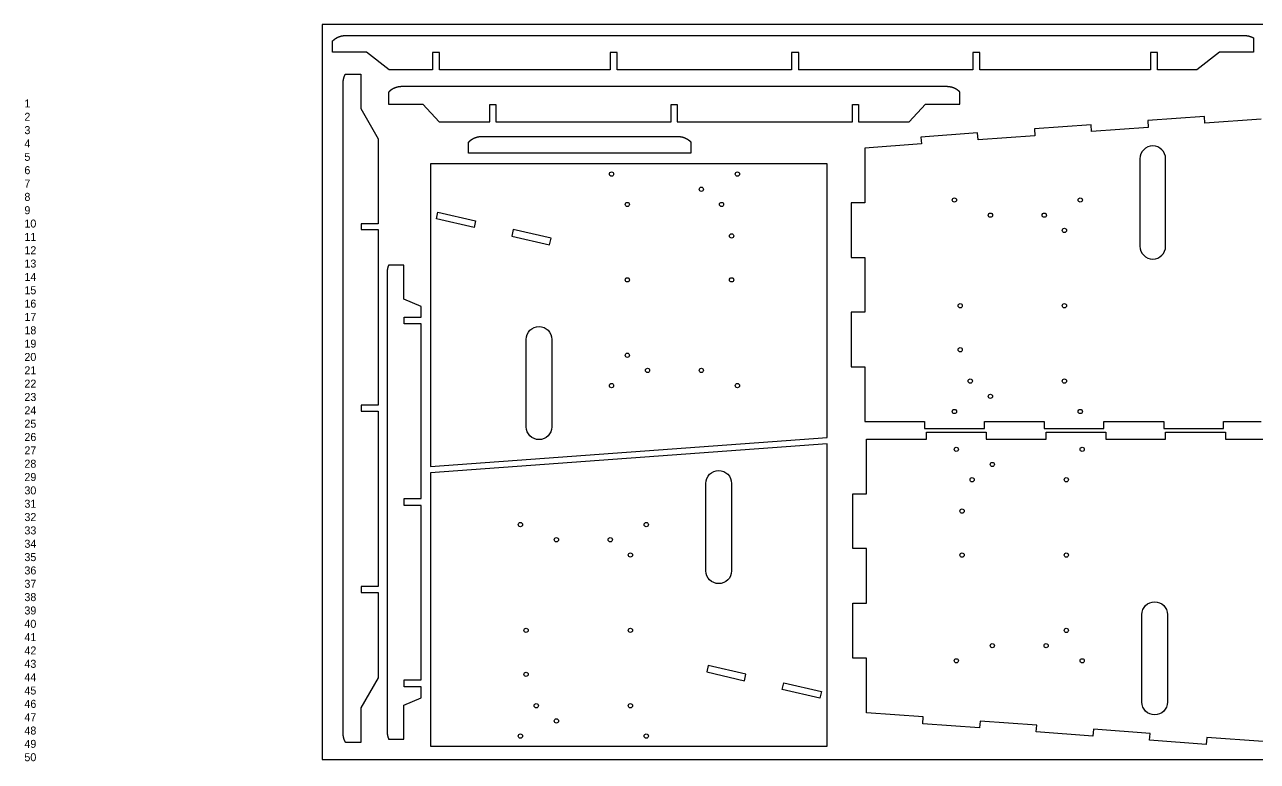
# Model space of a CAD drawing. Header units: inches. Extents: x -1514 to 1282, y -2074 to 286.
# Drawn here: x -589.1 to -516.9, y -463.6 to -420.5 of the extents above; entities that cross this region are included whole.
import ezdxf

# ---------------------------------------------------------------- set-up
doc = ezdxf.new("R2010")
doc.units = ezdxf.units.IN
doc.header["$LTSCALE"] = 0.1
doc.header["$MEASUREMENT"] = 0
doc.layers.add('cockpit', color=1, linetype='Continuous', lineweight=20)
doc.layers.add('pic', color=1, linetype='Continuous')

msp = doc.modelspace()

# ---------------------------------------------------------------- linework, layer by layer
at = {"color": 7, "linetype": 'Continuous', "lineweight": 25}
for points in [[(-543.77687, -423.14501), (-543.77687, -422.14501), (-544.2065, -422.14501), (-544.2065, -423.14501), (-554.42074, -423.14501), (-554.42074, -422.14501), (-554.82074, -422.14501), (-554.82074, -423.14501), (-564.82074, -423.14501), (-564.82074, -422.14501), (-565.22074, -422.14501), (-565.22074, -423.14501), (-565.45184, -423.14501), (-565.68293, -423.14501), (-565.91403, -423.14501), (-566.14512, -423.14501), (-566.37622, -423.14501), (-566.60732, -423.14501), (-566.83841, -423.14501), (-567.06951, -423.14501), (-567.3006, -423.14501), (-567.5317, -423.14501), (-567.7628, -423.14501), (-569.07507, -422.12498), (-571.07507, -422.12498), (-571.07507, -421.4766), (-571.07281, -421.47413), (-571.07054, -421.47166), (-571.06827, -421.4692), (-571.06598, -421.46675), (-571.06368, -421.46431), (-571.06138, -421.46187), (-571.05906, -421.45944), (-571.05674, -421.45702), (-571.05441, -421.45461), (-571.05206, -421.4522), (-571.04971, -421.4498), (-571.04735, -421.44741), (-571.04498, -421.44503), (-571.04261, -421.44265), (-571.04022, -421.44029), (-571.03783, -421.43793), (-571.03542, -421.43558), (-571.03301, -421.43323), (-571.03059, -421.4309), (-571.02816, -421.42857), (-571.02572, -421.42625), (-571.02328, -421.42394), (-571.02082, -421.42163), (-571.01836, -421.41934), (-571.01589, -421.41705), (-571.01341, -421.41477), (-571.01092, -421.4125), (-571.00843, -421.41024), (-571.00592, -421.40798), (-571.00341, -421.40574), (-571.00089, -421.4035), (-570.99836, -421.40127), (-570.99583, -421.39905), (-570.99329, -421.39684), (-570.99074, -421.39463), (-570.98818, -421.39244), (-570.98561, -421.39025), (-570.98304, -421.38807), (-570.98046, -421.3859), (-570.97787, -421.38374), (-570.97527, -421.38158), (-570.97267, -421.37944), (-570.97006, -421.3773), (-570.96744, -421.37517), (-570.96481, -421.37306), (-570.96218, -421.37095), (-570.95954, -421.36884), (-570.95689, -421.36675), (-570.95424, -421.36467), (-570.95158, -421.36259), (-570.94891, -421.36053), (-570.94623, -421.35847), (-570.94355, -421.35642), (-570.94086, -421.35438), (-570.93817, -421.35235), (-570.93547, -421.35033), (-570.93276, -421.34832), (-570.93004, -421.34632), (-570.92732, -421.34433), (-570.92459, -421.34234), (-570.92186, -421.34037), (-570.91911, -421.3384), (-570.91637, -421.33644), (-570.91361, -421.3345), (-570.91085, -421.33256), (-570.90808, -421.33063), (-570.90531, -421.32871), (-570.90253, -421.3268), (-570.89975, -421.3249), (-570.89696, -421.32301), (-570.89416, -421.32113), (-570.89136, -421.31925), (-570.88855, -421.31739), (-570.88573, -421.31554), (-570.88291, -421.3137), (-570.88009, -421.31186), (-570.87726, -421.31004), (-570.87442, -421.30822), (-570.87158, -421.30642), (-570.86873, -421.30462), (-570.86587, -421.30284), (-570.86301, -421.30106), (-570.86015, -421.2993), (-570.85728, -421.29754), (-570.8544, -421.2958), (-570.85152, -421.29406), (-570.84864, -421.29234), (-570.84575, -421.29062), (-570.84285, -421.28892), (-570.83995, -421.28722), (-570.83704, -421.28554), (-570.83413, -421.28386), (-570.83122, -421.28219), (-570.8283, -421.28054), (-570.82537, -421.2789), (-570.82244, -421.27726), (-570.81951, -421.27564), (-570.81657, -421.27402), (-570.81362, -421.27242), (-570.81067, -421.27083), (-570.80772, -421.26924), (-570.80476, -421.26767), (-570.80179, -421.2661), (-570.79882, -421.26455), (-570.79584, -421.263), (-570.79285, -421.26147), (-570.78986, -421.25994), (-570.78687, -421.25842), (-570.78387, -421.25691), (-570.78086, -421.25542), (-570.77784, -421.25393), (-570.77483, -421.25245), (-570.7718, -421.25098), (-570.76877, -421.24952), (-570.76574, -421.24807), (-570.7627, -421.24663), (-570.75965, -421.2452), (-570.7566, -421.24378), (-570.75355, -421.24237), (-570.75049, -421.24097), (-570.74742, -421.23958), (-570.74435, -421.23819), (-570.74127, -421.23682), (-570.73819, -421.23546), (-570.73511, -421.23411), (-570.73202, -421.23277), (-570.72892, -421.23143), (-570.72582, -421.23011), (-570.72272, -421.2288), (-570.71961, -421.22749), (-570.7165, -421.2262), (-570.71338, -421.22492), (-570.71026, -421.22364), (-570.70713, -421.22238), (-570.704, -421.22113), (-570.70086, -421.21988), (-570.69772, -421.21865), (-570.69458, -421.21743), (-570.69143, -421.21621), (-570.68828, -421.21501), (-570.68512, -421.21381), (-570.68196, -421.21263), (-570.6788, -421.21145), (-570.67563, -421.21029), (-570.67246, -421.20914), (-570.66929, -421.20799), (-570.66611, -421.20686), (-570.66293, -421.20573), (-570.65974, -421.20462), (-570.65655, -421.20352), (-570.65336, -421.20242), (-570.65016, -421.20134), (-570.64696, -421.20027), (-570.64376, -421.1992), (-570.64055, -421.19815), (-570.63734, -421.19711), (-570.63412, -421.19607), (-570.63091, -421.19505), (-570.62769, -421.19404), (-570.62447, -421.19303), (-570.62124, -421.19204), (-570.61801, -421.19106), (-570.61478, -421.19009), (-570.61154, -421.18913), (-570.60831, -421.18817), (-570.60507, -421.18723), (-570.60182, -421.1863), (-570.59858, -421.18538), (-570.59533, -421.18447), (-570.59208, -421.18357), (-570.58883, -421.18268), (-570.58557, -421.1818), (-570.58231, -421.18093), (-570.57905, -421.18007), (-570.57579, -421.17922), (-570.57252, -421.17839), (-570.56926, -421.17756), (-570.56599, -421.17674), (-570.56272, -421.17593), (-570.55944, -421.17514), (-570.55617, -421.17435), (-570.55289, -421.17358), (-570.54961, -421.17281), (-570.54633, -421.17206), (-570.54305, -421.17131), (-570.53976, -421.17058), (-570.53647, -421.16985), (-570.53319, -421.16914), (-570.5299, -421.16844), (-570.5266, -421.16775), (-570.52331, -421.16706), (-570.52002, -421.16639), (-570.51672, -421.16573), (-570.51342, -421.16508), (-570.51013, -421.16444), (-570.50683, -421.16382), (-570.50352, -421.1632), (-570.50022, -421.16259), (-570.49692, -421.16199), (-570.49361, -421.16141), (-570.49031, -421.16083), (-570.487, -421.16027), (-570.48366, -421.15971), (-570.48032, -421.15916), (-570.47698, -421.15862), (-570.47363, -421.15809), (-570.47029, -421.15757), (-570.46694, -421.15707), (-570.46359, -421.15657), (-570.46023, -421.15608), (-570.45688, -421.15561), (-570.45352, -421.15514), (-570.45016, -421.15469), (-570.4468, -421.15424), (-570.44344, -421.15381), (-570.44008, -421.15338), (-570.43672, -421.15297), (-570.43335, -421.15257), (-570.42998, -421.15217), (-570.42662, -421.15179), (-570.42325, -421.15142), (-570.41987, -421.15106), (-570.4165, -421.15071), (-570.41313, -421.15037), (-570.40975, -421.15004), (-570.40638, -421.14972), (-570.403, -421.14941), (-570.39962, -421.14911), (-570.39624, -421.14883), (-570.39287, -421.14855), (-570.38948, -421.14828), (-570.3861, -421.14803), (-570.38272, -421.14778), (-570.37934, -421.14754), (-570.37596, -421.14732), (-570.37257, -421.1471), (-570.36919, -421.1469), (-570.3658, -421.14671), (-570.36242, -421.14652), (-570.35903, -421.14635), (-570.35565, -421.14619), (-570.35226, -421.14604), (-570.34887, -421.14589), (-570.34549, -421.14576), (-570.3421, -421.14564), (-570.33871, -421.14553), (-570.33533, -421.14543), (-570.33194, -421.14535), (-570.32855, -421.14527), (-570.32517, -421.1452), (-570.32178, -421.14514), (-570.31839, -421.14509), (-570.31501, -421.14506), (-570.31162, -421.14503), (-570.30823, -421.14502), (-570.30485, -421.14501), (-517.70817, -421.14501), (-517.70379, -421.14502), (-517.69941, -421.14505), (-517.69503, -421.14509), (-517.69064, -421.14515), (-517.68626, -421.14523), (-517.68187, -421.14533), (-517.67748, -421.14545), (-517.67309, -421.14558), (-517.66871, -421.14573), (-517.66432, -421.1459), (-517.65993, -421.14609), (-517.65554, -421.14629), (-517.65115, -421.14652), (-517.64676, -421.14676), (-517.64236, -421.14702), (-517.63797, -421.14729), (-517.63358, -421.14759), (-517.62919, -421.1479), (-517.62481, -421.14823), (-517.62042, -421.14857), (-517.61603, -421.14894), (-517.61164, -421.14932), (-517.60725, -421.14972), (-517.60287, -421.15014), (-517.59848, -421.15057), (-517.5941, -421.15102), (-517.58972, -421.1515), (-517.58534, -421.15198), (-517.58096, -421.15249), (-517.57658, -421.15301), (-517.57221, -421.15355), (-517.56784, -421.15411), (-517.56346, -421.15469), (-517.55909, -421.15528), (-517.55473, -421.15589), (-517.55036, -421.15652), (-517.546, -421.15717), (-517.54164, -421.15783), (-517.53728, -421.15852), (-517.53293, -421.15921), (-517.52858, -421.15993), (-517.52423, -421.16067), (-517.51988, -421.16142), (-517.51554, -421.16219), (-517.5112, -421.16297), (-517.50686, -421.16378), (-517.50253, -421.1646), (-517.4982, -421.16544), (-517.49388, -421.16629), (-517.48956, -421.16717), (-517.48524, -421.16806), (-517.48093, -421.16897), (-517.47662, -421.1699), (-517.47231, -421.17084), (-517.46801, -421.1718), (-517.46372, -421.17278), (-517.45943, -421.17378), (-517.45514, -421.17479), (-517.45086, -421.17582), (-517.44658, -421.17687), (-517.44231, -421.17793), (-517.43804, -421.17902), (-517.43378, -421.18012), (-517.42953, -421.18123), (-517.42527, -421.18237), (-517.42103, -421.18352), (-517.41679, -421.18469), (-517.41256, -421.18588), (-517.40833, -421.18708), (-517.40411, -421.1883), (-517.39989, -421.18954), (-517.39568, -421.1908), (-517.39148, -421.19207), (-517.38728, -421.19336), (-517.38309, -421.19467), (-517.37891, -421.19599), (-517.37473, -421.19733), (-517.37056, -421.19869), (-517.3664, -421.20007), (-517.36225, -421.20146), (-517.3581, -421.20287), (-517.35603, -421.20358), (-517.35394, -421.20431), (-517.34977, -421.20577), (-517.3456, -421.20724), (-517.34143, -421.20874), (-517.33728, -421.21025), (-517.33313, -421.21178), (-517.32898, -421.21333), (-517.32484, -421.2149), (-517.32071, -421.21648), (-517.31658, -421.21808), (-517.31246, -421.2197), (-517.30834, -421.22134), (-517.30423, -421.22299), (-517.30013, -421.22466), (-517.29604, -421.22635), (-517.29195, -421.22806), (-517.28787, -421.22978), (-517.28379, -421.23153), (-517.27973, -421.23328), (-517.27567, -421.23506), (-517.27161, -421.23686), (-517.26757, -421.23867), (-517.26353, -421.24049), (-517.2595, -421.24234), (-517.25548, -421.2442), (-517.25147, -421.24608), (-517.24747, -421.24798), (-517.24347, -421.24989), (-517.23948, -421.25182), (-517.2355, -421.25377), (-517.23153, -421.25573), (-517.22757, -421.25772), (-517.22361, -421.25971), (-517.21967, -421.26173), (-517.21573, -421.26376), (-517.21181, -421.26581), (-517.20789, -421.26787), (-517.20398, -421.26995), (-517.20008, -421.27205), (-517.1962, -421.27417), (-517.19232, -421.2763), (-517.18845, -421.27845), (-517.18459, -421.28061), (-517.18074, -421.28279), (-517.1769, -421.28499), (-517.17307, -421.2872), (-517.16926, -421.28943), (-517.16926, -422.12498), (-519.16926, -422.12498), (-520.48153, -423.14501), (-522.79226, -423.14501), (-522.79226, -422.14501), (-523.19226, -422.14501), (-523.19226, -423.14501), (-533.19226, -423.14501), (-533.19226, -422.14501), (-533.59226, -422.14501), (-533.59226, -423.14501), (-543.8065, -423.14501)], [(-516.72502, -426.0408), (-520.01437, -426.28065), (-520.04346, -425.88171), (-523.3619, -426.12368), (-523.33281, -426.52262), (-526.65125, -426.76459), (-526.68034, -426.36565), (-529.99879, -426.60762), (-529.9697, -427.00656), (-533.28814, -427.24853), (-533.31723, -426.84959), (-536.63567, -427.09156), (-536.60658, -427.4905), (-539.92502, -427.73247), (-539.92502, -430.93392), (-540.72502, -430.93392), (-540.72502, -434.13537), (-539.92502, -434.13537), (-539.92502, -437.33683), (-540.72502, -437.33683), (-540.72502, -440.53828), (-539.92502, -440.53828), (-539.92502, -443.73974), (-536.42502, -443.73974), (-536.42502, -444.13974), (-532.92502, -444.13974), (-532.92502, -443.73974), (-529.42502, -443.73974), (-529.42502, -444.13974), (-525.92502, -444.13974), (-525.92502, -443.73974), (-522.42502, -443.73974), (-522.42502, -444.13974), (-518.92502, -444.13974), (-518.92502, -443.73974), (-516.72502, -443.73974)], [(-542.12946, -444.66793), (-542.12946, -428.66066), (-565.32946, -428.66066), (-565.32946, -446.3596), (-542.12946, -444.66793)], [(-567.79045, -434.57562), (-567.79191, -434.579), (-567.79336, -434.58239), (-567.79479, -434.58578), (-567.79621, -434.58918), (-567.79762, -434.59258), (-567.79901, -434.59599), (-567.8004, -434.59941), (-567.80177, -434.60283), (-567.80313, -434.60625), (-567.80448, -434.60969), (-567.80581, -434.61312), (-567.80713, -434.61657), (-567.80844, -434.62002), (-567.80974, -434.62347), (-567.81102, -434.62693), (-567.8123, -434.63039), (-567.81356, -434.63386), (-567.8148, -434.63734), (-567.81604, -434.64082), (-567.81726, -434.6443), (-567.81847, -434.64779), (-567.81967, -434.65129), (-567.82086, -434.65479), (-567.82203, -434.65829), (-567.8232, -434.6618), (-567.82434, -434.66531), (-567.82548, -434.66883), (-567.82661, -434.67235), (-567.82772, -434.67588), (-567.82882, -434.67941), (-567.82991, -434.68295), (-567.83099, -434.68649), (-567.83205, -434.69003), (-567.8331, -434.69358), (-567.83414, -434.69713), (-567.83517, -434.70068), (-567.83618, -434.70424), (-567.83719, -434.7078), (-567.83818, -434.71137), (-567.83915, -434.71494), (-567.84012, -434.71851), (-567.84107, -434.72209), (-567.84202, -434.72567), (-567.84295, -434.72925), (-567.84386, -434.73284), (-567.84477, -434.73643), (-567.84566, -434.74002), (-567.84654, -434.74362), (-567.84741, -434.74722), (-567.84827, -434.75082), (-567.84911, -434.75442), (-567.84994, -434.75803), (-567.85076, -434.76164), (-567.85157, -434.76525), (-567.85237, -434.76887), (-567.85315, -434.77248), (-567.85392, -434.7761), (-567.85468, -434.77973), (-567.85543, -434.78335), (-567.85617, -434.78698), (-567.85689, -434.79061), (-567.8576, -434.79424), (-567.8583, -434.79787), (-567.85899, -434.80151), (-567.85966, -434.80514), (-567.86032, -434.80878), (-567.86097, -434.81242), (-567.86161, -434.81606), (-567.86224, -434.81971), (-567.86285, -434.82335), (-567.86346, -434.827), (-567.86405, -434.83065), (-567.86462, -434.8343), (-567.86519, -434.83795), (-567.86574, -434.8416), (-567.86629, -434.84525), (-567.86682, -434.84891), (-567.86733, -434.85256), (-567.86784, -434.85622), (-567.86833, -434.85987), (-567.86882, -434.86353), (-567.86929, -434.86719), (-567.86975, -434.87085), (-567.87019, -434.87451), (-567.87063, -434.87817), (-567.87105, -434.88183), (-567.87146, -434.88549), (-567.87186, -434.88915), (-567.87224, -434.89281), (-567.87262, -434.89647), (-567.87298, -434.90013), (-567.87333, -434.90379), (-567.87367, -434.90745), (-567.87399, -434.91111), (-567.87431, -434.91482), (-567.87462, -434.91853), (-567.87491, -434.92224), (-567.8752, -434.92595), (-567.87547, -434.92967), (-567.87573, -434.93338), (-567.87598, -434.9371), (-567.87621, -434.94082), (-567.87644, -434.94453), (-567.87665, -434.94825), (-567.87685, -434.95197), (-567.87704, -434.95569), (-567.87722, -434.95941), (-567.87739, -434.96313), (-567.87754, -434.96686), (-567.87768, -434.97058), (-567.87782, -434.9743), (-567.87794, -434.97802), (-567.87805, -434.98175), (-567.87814, -434.98547), (-567.87823, -434.98919), (-567.8783, -434.99292), (-567.87836, -434.99664), (-567.87842, -435.00037), (-567.87846, -435.00409), (-567.87848, -435.00781), (-567.8785, -435.01154), (-567.87851, -435.01526), (-567.87851, -461.86434), (-567.8785, -461.86807), (-567.87848, -461.87179), (-567.87845, -461.87551), (-567.87841, -461.87924), (-567.87836, -461.88296), (-567.8783, -461.88669), (-567.87823, -461.89041), (-567.87814, -461.89413), (-567.87804, -461.89786), (-567.87793, -461.90158), (-567.87781, -461.9053), (-567.87768, -461.90903), (-567.87754, -461.91275), (-567.87738, -461.91647), (-567.87722, -461.92019), (-567.87704, -461.92391), (-567.87685, -461.92763), (-567.87665, -461.93135), (-567.87643, -461.93507), (-567.87621, -461.93879), (-567.87597, -461.94251), (-567.87572, -461.94622), (-567.87546, -461.94994), (-567.87519, -461.95365), (-567.87491, -461.95736), (-567.87461, -461.96108), (-567.87431, -461.96479), (-567.87399, -461.96849), (-567.87366, -461.97215), (-567.87332, -461.97581), (-567.87297, -461.97947), (-567.87261, -461.98313), (-567.87223, -461.9868), (-567.87185, -461.99046), (-567.87145, -461.99412), (-567.87104, -461.99778), (-567.87062, -462.00144), (-567.87018, -462.0051), (-567.86974, -462.00876), (-567.86928, -462.01241), (-567.86881, -462.01607), (-567.86833, -462.01973), (-567.86783, -462.02339), (-567.86733, -462.02704), (-567.86681, -462.0307), (-567.86628, -462.03435), (-567.86573, -462.038), (-567.86518, -462.04166), (-567.86461, -462.04531), (-567.86404, -462.04895), (-567.86344, -462.0526), (-567.86284, -462.05625), (-567.86223, -462.05989), (-567.8616, -462.06354), (-567.86096, -462.06718), (-567.86031, -462.07082), (-567.85965, -462.07446), (-567.85897, -462.0781), (-567.85829, -462.08173), (-567.85759, -462.08536), (-567.85688, -462.089), (-567.85615, -462.09262), (-567.85542, -462.09625), (-567.85467, -462.09988), (-567.85391, -462.1035), (-567.85314, -462.10712), (-567.85235, -462.11074), (-567.85156, -462.11435), (-567.85075, -462.11796), (-567.84993, -462.12157), (-567.8491, -462.12518), (-567.84825, -462.12878), (-567.8474, -462.13239), (-567.84653, -462.13599), (-567.84565, -462.13958), (-567.84475, -462.14317), (-567.84385, -462.14676), (-567.84293, -462.15035), (-567.842, -462.15393), (-567.84106, -462.15751), (-567.8401, -462.16109), (-567.83914, -462.16466), (-567.83816, -462.16823), (-567.83717, -462.1718), (-567.83616, -462.17536), (-567.83515, -462.17892), (-567.83412, -462.18247), (-567.83308, -462.18603), (-567.83203, -462.18957), (-567.83097, -462.19312), (-567.82989, -462.19665), (-567.8288, -462.20019), (-567.8277, -462.20372), (-567.82659, -462.20725), (-567.82546, -462.21077), (-567.82433, -462.21429), (-567.82318, -462.2178), (-567.82201, -462.22131), (-567.82084, -462.22481), (-567.81965, -462.22831), (-567.81845, -462.23181), (-567.81724, -462.2353), (-567.81602, -462.23878), (-567.81478, -462.24226), (-567.81353, -462.24574), (-567.81227, -462.24921), (-567.811, -462.25267), (-567.80972, -462.25613), (-567.80842, -462.25958), (-567.80711, -462.26303), (-567.80579, -462.26648), (-567.80445, -462.26991), (-567.80311, -462.27335), (-567.80175, -462.27677), (-567.80037, -462.28019), (-567.79899, -462.28361), (-567.79759, -462.28702), (-567.79619, -462.29042), (-567.79477, -462.29382), (-567.79333, -462.29721), (-567.79189, -462.3006), (-567.79043, -462.30397), (-567.78896, -462.30735), (-567.78747, -462.31071), (-567.78598, -462.31407), (-567.78447, -462.31743), (-567.78295, -462.32077), (-567.78142, -462.32411), (-566.89936, -462.32411), (-566.89936, -460.32411), (-565.87851, -459.89757), (-565.87851, -459.25401), (-566.87851, -459.25401), (-566.87851, -458.85401), (-565.87851, -458.85401), (-565.87851, -448.63977), (-566.87851, -448.63977), (-566.87851, -448.23977), (-565.87851, -448.23977), (-565.87851, -438.02553), (-566.87851, -438.02553), (-566.87851, -437.62553), (-565.87851, -437.62553), (-565.87851, -437.00198), (-566.89936, -436.57544), (-566.89936, -434.57544), (-567.79035, -434.57544)], [(-516.61569, -462.46282), (-519.90504, -462.22297), (-519.93413, -462.62191), (-523.25257, -462.37994), (-523.22348, -461.981), (-526.54192, -461.73903), (-526.57101, -462.13797), (-529.88945, -461.896), (-529.86036, -461.49706), (-533.1788, -461.25509), (-533.20789, -461.65403), (-536.52633, -461.41206), (-536.49724, -461.01312), (-539.81569, -460.77115), (-539.81569, -457.5697), (-540.61569, -457.5697), (-540.61569, -454.36825), (-539.81569, -454.36825), (-539.81569, -451.16679), (-540.61569, -451.16679), (-540.61569, -447.96534), (-539.81569, -447.96534), (-539.81569, -444.76388), (-536.31569, -444.76388), (-536.31569, -444.36388), (-532.81569, -444.36388), (-532.81569, -444.76388), (-529.31569, -444.76388), (-529.31569, -444.36388), (-525.81569, -444.36388), (-525.81569, -444.76388), (-522.31569, -444.76388), (-522.31569, -444.36388), (-518.81569, -444.36388), (-518.81569, -444.76388), (-516.61569, -444.76388)], [(-565.32946, -446.72492), (-565.32946, -462.73219), (-542.12946, -462.73219), (-542.12946, -445.03325), (-565.32946, -446.72492)]]:
    msp.add_lwpolyline(points, dxfattribs=at)
for points in [[(-568.40261, -453.73474), (-568.40261, -454.21008), (-568.40261, -454.66043), (-568.40261, -455.11077), (-568.40261, -455.56111), (-568.40261, -456.01145), (-568.40261, -456.4618), (-568.40261, -456.91214), (-568.40261, -457.36248), (-568.40261, -457.81283), (-568.40261, -458.26317), (-568.40261, -458.72021), (-569.42314, -460.48782), (-569.42314, -462.50612), (-570.30586, -462.50612), (-570.31521, -462.48982), (-570.31737, -462.48601), (-570.31951, -462.4822), (-570.32164, -462.47837), (-570.32375, -462.47454), (-570.32584, -462.47069), (-570.32791, -462.46684), (-570.32997, -462.46297), (-570.33201, -462.45909), (-570.33403, -462.45521), (-570.33604, -462.45131), (-570.33803, -462.44741), (-570.34001, -462.4435), (-570.34196, -462.43957), (-570.3439, -462.43564), (-570.34582, -462.4317), (-570.34773, -462.42775), (-570.34962, -462.42379), (-570.35149, -462.41982), (-570.35335, -462.41584), (-570.35518, -462.41186), (-570.357, -462.40786), (-570.35881, -462.40386), (-570.3606, -462.39985), (-570.36237, -462.39583), (-570.36412, -462.39181), (-570.36585, -462.38777), (-570.36757, -462.38373), (-570.36928, -462.37968), (-570.37096, -462.37563), (-570.37263, -462.37156), (-570.37428, -462.36749), (-570.37591, -462.36341), (-570.37753, -462.35933), (-570.37913, -462.35523), (-570.38071, -462.35113), (-570.38228, -462.34703), (-570.38382, -462.34292), (-570.38536, -462.3388), (-570.38687, -462.33467), (-570.38837, -462.33054), (-570.38985, -462.3264), (-570.39131, -462.32226), (-570.39275, -462.31811), (-570.39418, -462.31395), (-570.39559, -462.30979), (-570.39698, -462.30562), (-570.39836, -462.30145), (-570.39972, -462.29727), (-570.40106, -462.29309), (-570.40238, -462.2889), (-570.40369, -462.28471), (-570.40498, -462.28051), (-570.40625, -462.27631), (-570.40751, -462.2721), (-570.40875, -462.26789), (-570.40997, -462.26367), (-570.41117, -462.25945), (-570.41235, -462.25523), (-570.41352, -462.251), (-570.41467, -462.24677), (-570.41581, -462.24253), (-570.41692, -462.23829), (-570.41802, -462.23404), (-570.4191, -462.2298), (-570.42016, -462.22555), (-570.42121, -462.22129), (-570.42224, -462.21703), (-570.42325, -462.21277), (-570.42424, -462.20851), (-570.42522, -462.20424), (-570.42618, -462.19997), (-570.42712, -462.1957), (-570.42804, -462.19142), (-570.42894, -462.18715), (-570.42983, -462.18287), (-570.4307, -462.17858), (-570.43155, -462.1743), (-570.43239, -462.17001), (-570.43321, -462.16573), (-570.43401, -462.16144), (-570.43479, -462.15716), (-570.43517, -462.155), (-570.43536, -462.15393), (-570.43556, -462.15282), (-570.43631, -462.1485), (-570.43705, -462.14416), (-570.43777, -462.13981), (-570.43847, -462.13546), (-570.43915, -462.13111), (-570.43982, -462.12675), (-570.44047, -462.1224), (-570.44111, -462.11803), (-570.44172, -462.11367), (-570.44232, -462.1093), (-570.4429, -462.10493), (-570.44347, -462.10056), (-570.44402, -462.09619), (-570.44455, -462.09181), (-570.44506, -462.08743), (-570.44556, -462.08305), (-570.44604, -462.07867), (-570.4465, -462.07428), (-570.44695, -462.0699), (-570.44738, -462.06551), (-570.44779, -462.06112), (-570.44818, -462.05673), (-570.44856, -462.05233), (-570.44892, -462.04794), (-570.44927, -462.04355), (-570.44959, -462.03915), (-570.4499, -462.03475), (-570.4502, -462.03035), (-570.45047, -462.02595), (-570.45073, -462.02156), (-570.45098, -462.01715), (-570.4512, -462.01275), (-570.45141, -462.00835), (-570.4516, -462.00395), (-570.45178, -461.99955), (-570.45194, -461.99515), (-570.45208, -461.99074), (-570.4522, -461.98634), (-570.45231, -461.98194), (-570.4524, -461.97754), (-570.45248, -461.97314), (-570.45254, -461.96874), (-570.45258, -461.96434), (-570.4526, -461.95994), (-570.45261, -461.95556), (-570.45261, -423.93547), (-570.45261, -423.93128), (-570.45258, -423.92706), (-570.45254, -423.92284), (-570.45249, -423.91862), (-570.45242, -423.9144), (-570.45234, -423.91017), (-570.45224, -423.90595), (-570.45212, -423.90173), (-570.45199, -423.89751), (-570.45185, -423.89329), (-570.45169, -423.88907), (-570.45151, -423.88485), (-570.45132, -423.88063), (-570.45111, -423.8764), (-570.45089, -423.87219), (-570.45065, -423.86797), (-570.45039, -423.86375), (-570.45012, -423.85953), (-570.44984, -423.85531), (-570.44954, -423.8511), (-570.44922, -423.84688), (-570.44889, -423.84267), (-570.44854, -423.83846), (-570.44818, -423.83424), (-570.4478, -423.83004), (-570.44741, -423.82583), (-570.447, -423.82162), (-570.44657, -423.81741), (-570.44613, -423.81321), (-570.44568, -423.80901), (-570.44521, -423.80481), (-570.44472, -423.80061), (-570.44421, -423.79641), (-570.44369, -423.79222), (-570.44316, -423.78803), (-570.44261, -423.78384), (-570.44204, -423.77965), (-570.44146, -423.77547), (-570.44086, -423.77129), (-570.44025, -423.76711), (-570.43962, -423.76294), (-570.4393, -423.76085), (-570.43898, -423.75878), (-570.43832, -423.75466), (-570.43765, -423.75053), (-570.43696, -423.74641), (-570.43626, -423.74228), (-570.43554, -423.73816), (-570.43481, -423.73404), (-570.43405, -423.72992), (-570.43329, -423.7258), (-570.4325, -423.72169), (-570.4317, -423.71757), (-570.43089, -423.71346), (-570.43006, -423.70935), (-570.42921, -423.70524), (-570.42834, -423.70114), (-570.42746, -423.69703), (-570.42657, -423.69293), (-570.42566, -423.68883), (-570.42473, -423.68474), (-570.42378, -423.68065), (-570.42282, -423.67656), (-570.42185, -423.67247), (-570.42086, -423.66839), (-570.41985, -423.66431), (-570.41882, -423.66023), (-570.41778, -423.65616), (-570.41673, -423.65209), (-570.41566, -423.64802), (-570.41457, -423.64396), (-570.41347, -423.6399), (-570.41235, -423.63584), (-570.41121, -423.63179), (-570.41006, -423.62774), (-570.40889, -423.6237), (-570.40771, -423.61966), (-570.40651, -423.61563), (-570.4053, -423.6116), (-570.40407, -423.60757), (-570.40282, -423.60355), (-570.40156, -423.59953), (-570.40028, -423.59552), (-570.39899, -423.59151), (-570.39768, -423.58751), (-570.39635, -423.58352), (-570.39501, -423.57952), (-570.39365, -423.57554), (-570.39228, -423.57156), (-570.39089, -423.56758), (-570.38949, -423.56361), (-570.38807, -423.55965), (-570.38663, -423.55569), (-570.38518, -423.55174), (-570.38372, -423.5478), (-570.38223, -423.54386), (-570.38073, -423.53992), (-570.37922, -423.53599), (-570.37769, -423.53207), (-570.37614, -423.52816), (-570.37458, -423.52425), (-570.37301, -423.52035), (-570.37141, -423.51646), (-570.36981, -423.51257), (-570.36818, -423.50869), (-570.36654, -423.50481), (-570.36489, -423.50095), (-570.36322, -423.49709), (-570.36153, -423.49324), (-570.35983, -423.48939), (-570.35811, -423.48556), (-570.35638, -423.48173), (-570.35463, -423.47791), (-570.35286, -423.4741), (-570.35108, -423.47029), (-570.34929, -423.46649), (-570.34748, -423.4627), (-570.34565, -423.45892), (-570.34381, -423.45515), (-570.34195, -423.45139), (-570.34007, -423.44763), (-570.33819, -423.44389), (-570.33628, -423.44015), (-570.33436, -423.43642), (-570.33242, -423.4327), (-570.33047, -423.42899), (-570.32851, -423.42529), (-570.32652, -423.42159), (-570.31746, -423.40488), (-569.42314, -423.40488), (-569.42314, -425.42318), (-568.40261, -427.19079), (-568.40261, -432.15626), (-569.40261, -432.15626), (-569.40261, -432.50626), (-568.40261, -432.50626), (-568.40261, -442.7705), (-569.40261, -442.7705), (-569.40261, -443.1205), (-568.40261, -443.1205), (-568.40261, -453.38474), (-569.40261, -453.38474), (-569.40261, -453.73474)], [(-551.24712, -425.18762), (-550.89712, -425.18762), (-550.89712, -426.18762), (-540.63288, -426.18762), (-540.63288, -425.18762), (-540.28288, -425.18762), (-540.28288, -426.18762), (-537.33303, -426.18762), (-536.37571, -425.16755), (-534.36154, -425.16755), (-534.36154, -424.45009), (-534.37122, -424.44047), (-534.37356, -424.43816), (-534.37591, -424.43586), (-534.37827, -424.43356), (-534.38064, -424.43128), (-534.38301, -424.429), (-534.38539, -424.42673), (-534.38778, -424.42446), (-534.39018, -424.42221), (-534.39259, -424.41996), (-534.395, -424.41772), (-534.39743, -424.41548), (-534.39986, -424.41326), (-534.4023, -424.41104), (-534.40474, -424.40883), (-534.4072, -424.40663), (-534.40966, -424.40444), (-534.41213, -424.40226), (-534.4146, -424.40008), (-534.41709, -424.39791), (-534.41958, -424.39575), (-534.42208, -424.39359), (-534.42459, -424.39145), (-534.4271, -424.38931), (-534.42962, -424.38718), (-534.43215, -424.38506), (-534.43469, -424.38295), (-534.43723, -424.38084), (-534.43978, -424.37875), (-534.44234, -424.37666), (-534.4449, -424.37458), (-534.44747, -424.37251), (-534.45005, -424.37044), (-534.45264, -424.36839), (-534.45523, -424.36634), (-534.45783, -424.3643), (-534.46043, -424.36227), (-534.46305, -424.36025), (-534.46567, -424.35823), (-534.46829, -424.35623), (-534.47092, -424.35423), (-534.47356, -424.35224), (-534.47621, -424.35026), (-534.47886, -424.34829), (-534.48152, -424.34633), (-534.48418, -424.34437), (-534.48686, -424.34243), (-534.48953, -424.34049), (-534.49222, -424.33856), (-534.49491, -424.33664), (-534.4976, -424.33473), (-534.5003, -424.33282), (-534.50301, -424.33093), (-534.50573, -424.32904), (-534.50845, -424.32716), (-534.51117, -424.3253), (-534.51391, -424.32344), (-534.51664, -424.32158), (-534.51939, -424.31974), (-534.52214, -424.31791), (-534.52489, -424.31608), (-534.52765, -424.31427), (-534.53042, -424.31246), (-534.53319, -424.31066), (-534.53597, -424.30887), (-534.53875, -424.30709), (-534.54154, -424.30532), (-534.54433, -424.30356), (-534.54713, -424.3018), (-534.54994, -424.30006), (-534.55274, -424.29832), (-534.55556, -424.2966), (-534.55838, -424.29488), (-534.5612, -424.29317), (-534.56403, -424.29147), (-534.56687, -424.28978), (-534.56971, -424.2881), (-534.57255, -424.28643), (-534.5754, -424.28477), (-534.57826, -424.28311), (-534.58112, -424.28147), (-534.58398, -424.27983), (-534.58685, -424.27821), (-534.58973, -424.27659), (-534.5926, -424.27498), (-534.59549, -424.27338), (-534.59838, -424.2718), (-534.60127, -424.27022), (-534.60416, -424.26865), (-534.60706, -424.26709), (-534.60997, -424.26554), (-534.61288, -424.26399), (-534.61579, -424.26246), (-534.61871, -424.26094), (-534.62163, -424.25943), (-534.62456, -424.25792), (-534.62749, -424.25643), (-534.63042, -424.25495), (-534.63336, -424.25347), (-534.63631, -424.25201), (-534.63925, -424.25055), (-534.6422, -424.2491), (-534.64516, -424.24767), (-534.64811, -424.24624), (-534.65108, -424.24483), (-534.65404, -424.24342), (-534.65701, -424.24202), (-534.65999, -424.24063), (-534.66297, -424.23925), (-534.66596, -424.23788), (-534.66895, -424.23652), (-534.67195, -424.23516), (-534.67495, -424.23382), (-534.67796, -424.23248), (-534.68097, -424.23116), (-534.68398, -424.22984), (-534.687, -424.22853), (-534.69003, -424.22724), (-534.69305, -424.22595), (-534.69609, -424.22467), (-534.69912, -424.2234), (-534.70218, -424.22213), (-534.70826, -424.21964), (-534.71437, -424.21718), (-534.7205, -424.21476), (-534.72665, -424.21237), (-534.73281, -424.21003), (-534.73898, -424.20771), (-534.74517, -424.20544), (-534.75138, -424.2032), (-534.7576, -424.201), (-534.76383, -424.19884), (-534.77007, -424.19671), (-534.77633, -424.19462), (-534.78261, -424.19257), (-534.78889, -424.19056), (-534.79519, -424.18858), (-534.8015, -424.18664), (-534.80782, -424.18474), (-534.81415, -424.18287), (-534.82049, -424.18104), (-534.82685, -424.17925), (-534.83321, -424.1775), (-534.83958, -424.17578), (-534.84597, -424.1741), (-534.85236, -424.17246), (-534.85876, -424.17086), (-534.86517, -424.16929), (-534.87159, -424.16776), (-534.87801, -424.16627), (-534.88445, -424.16482), (-534.89089, -424.16341), (-534.89734, -424.16203), (-534.90379, -424.16069), (-534.91025, -424.15939), (-534.91672, -424.15813), (-534.92319, -424.1569), (-534.92966, -424.15571), (-534.93615, -424.15456), (-534.94263, -424.15345), (-534.94912, -424.15238), (-534.95562, -424.15135), (-534.96211, -424.15035), (-534.96862, -424.14939), (-534.97512, -424.14847), (-534.98163, -424.14759), (-534.98812, -424.14675), (-534.99139, -424.14634), (-534.9947, -424.14593), (-535.00126, -424.14516), (-535.00785, -424.14443), (-535.01444, -424.14373), (-535.02104, -424.14307), (-535.02763, -424.14244), (-535.03424, -424.14186), (-535.04084, -424.14131), (-535.04745, -424.1408), (-535.05407, -424.14033), (-535.06068, -424.1399), (-535.0673, -424.1395), (-535.07392, -424.13914), (-535.08054, -424.13882), (-535.08716, -424.13854), (-535.09378, -424.13829), (-535.10041, -424.13809), (-535.10703, -424.13792), (-535.11366, -424.13779), (-535.12028, -424.13769), (-535.12691, -424.13764), (-535.13349, -424.13762), (-567.01076, -424.13762), (-567.01416, -424.13762), (-567.01758, -424.13764), (-567.02101, -424.13766), (-567.02443, -424.1377), (-567.02786, -424.13774), (-567.03128, -424.1378), (-567.0347, -424.13786), (-567.03813, -424.13794), (-567.04155, -424.13803), (-567.04497, -424.13812), (-567.0484, -424.13823), (-567.05182, -424.13834), (-567.05525, -424.13847), (-567.05867, -424.1386), (-567.06209, -424.13875), (-567.06552, -424.13891), (-567.06894, -424.13907), (-567.07236, -424.13925), (-567.07578, -424.13944), (-567.0792, -424.13963), (-567.08263, -424.13984), (-567.08605, -424.14006), (-567.08947, -424.14028), (-567.09289, -424.14052), (-567.0963, -424.14077), (-567.09972, -424.14102), (-567.10314, -424.14129), (-567.10656, -424.14157), (-567.10997, -424.14186), (-567.11339, -424.14215), (-567.1168, -424.14246), (-567.12021, -424.14278), (-567.12362, -424.14311), (-567.12704, -424.14345), (-567.13045, -424.14379), (-567.13385, -424.14415), (-567.13726, -424.14452), (-567.14067, -424.1449), (-567.14407, -424.14529), (-567.14748, -424.14569), (-567.15088, -424.1461), (-567.15428, -424.14651), (-567.15768, -424.14694), (-567.16108, -424.14738), (-567.16447, -424.14783), (-567.16787, -424.14829), (-567.17126, -424.14876), (-567.17465, -424.14924), (-567.17804, -424.14973), (-567.18143, -424.15023), (-567.18481, -424.15074), (-567.18651, -424.151), (-567.1882, -424.15127), (-567.19155, -424.15179), (-567.1949, -424.15233), (-567.19825, -424.15287), (-567.2016, -424.15343), (-567.20495, -424.154), (-567.2083, -424.15458), (-567.21165, -424.15517), (-567.215, -424.15577), (-567.21834, -424.15637), (-567.22169, -424.15699), (-567.22503, -424.15762), (-567.22837, -424.15826), (-567.23171, -424.15891), (-567.23505, -424.15957), (-567.23839, -424.16024), (-567.24173, -424.16092), (-567.24506, -424.16162), (-567.24839, -424.16232), (-567.25173, -424.16303), (-567.25506, -424.16375), (-567.25838, -424.16448), (-567.26171, -424.16522), (-567.26503, -424.16598), (-567.26836, -424.16674), (-567.27168, -424.16751), (-567.275, -424.16829), (-567.27831, -424.16909), (-567.28163, -424.16989), (-567.28494, -424.1707), (-567.28825, -424.17152), (-567.29156, -424.17236), (-567.29487, -424.1732), (-567.29817, -424.17406), (-567.30147, -424.17492), (-567.30477, -424.17579), (-567.30807, -424.17668), (-567.31136, -424.17757), (-567.31465, -424.17847), (-567.31794, -424.17939), (-567.32123, -424.18031), (-567.32451, -424.18125), (-567.3278, -424.18219), (-567.33107, -424.18315), (-567.33435, -424.18411), (-567.33762, -424.18508), (-567.34089, -424.18607), (-567.34416, -424.18706), (-567.34742, -424.18807), (-567.35068, -424.18908), (-567.35394, -424.19011), (-567.3572, -424.19114), (-567.36045, -424.19219), (-567.3637, -424.19324), (-567.36694, -424.19431), (-567.37019, -424.19538), (-567.37342, -424.19646), (-567.37666, -424.19756), (-567.37989, -424.19866), (-567.38312, -424.19978), (-567.38634, -424.2009), (-567.38956, -424.20204), (-567.39278, -424.20318), (-567.396, -424.20433), (-567.39921, -424.2055), (-567.40241, -424.20667), (-567.40561, -424.20786), (-567.40881, -424.20905), (-567.41201, -424.21025), (-567.4152, -424.21147), (-567.41839, -424.21269), (-567.42157, -424.21392), (-567.42475, -424.21517), (-567.42792, -424.21642), (-567.43109, -424.21768), (-567.43426, -424.21895), (-567.43742, -424.22024), (-567.44058, -424.22153), (-567.44373, -424.22283), (-567.44688, -424.22414), (-567.45002, -424.22546), (-567.45316, -424.2268), (-567.4563, -424.22814), (-567.45943, -424.22949), (-567.46255, -424.23085), (-567.46567, -424.23222), (-567.46879, -424.2336), (-567.4719, -424.23499), (-567.47501, -424.23639), (-567.47811, -424.2378), (-567.4812, -424.23922), (-567.48429, -424.24065), (-567.48738, -424.24209), (-567.49046, -424.24354), (-567.49354, -424.245), (-567.49661, -424.24646), (-567.49968, -424.24794), (-567.50274, -424.24943), (-567.50579, -424.25093), (-567.50884, -424.25243), (-567.51188, -424.25395), (-567.51492, -424.25548), (-567.51796, -424.25701), (-567.52098, -424.25856), (-567.524, -424.26011), (-567.52702, -424.26168), (-567.53003, -424.26325), (-567.53303, -424.26484), (-567.53604, -424.26644), (-567.53904, -424.26804), (-567.54203, -424.26966), (-567.54502, -424.27129), (-567.548, -424.27292), (-567.55098, -424.27457), (-567.55396, -424.27623), (-567.55693, -424.2779), (-567.55989, -424.27957), (-567.56285, -424.28126), (-567.56581, -424.28296), (-567.56876, -424.28467), (-567.5717, -424.28639), (-567.57464, -424.28811), (-567.57757, -424.28985), (-567.5805, -424.2916), (-567.58343, -424.29336), (-567.58635, -424.29513), (-567.58926, -424.2969), (-567.59217, -424.29869), (-567.59507, -424.30049), (-567.59797, -424.30229), (-567.60086, -424.30411), (-567.60375, -424.30594), (-567.60663, -424.30777), (-567.6095, -424.30962), (-567.61237, -424.31147), (-567.61523, -424.31334), (-567.61809, -424.31521), (-567.62094, -424.3171), (-567.62378, -424.31899), (-567.62662, -424.3209), (-567.62946, -424.32281), (-567.63228, -424.32473), (-567.6351, -424.32666), (-567.63792, -424.3286), (-567.64073, -424.33055), (-567.64353, -424.33251), (-567.64633, -424.33448), (-567.64911, -424.33646), (-567.6519, -424.33845), (-567.65467, -424.34045), (-567.65744, -424.34245), (-567.66021, -424.34447), (-567.66296, -424.34649), (-567.66571, -424.34853), (-567.66846, -424.35057), (-567.67119, -424.35262), (-567.67392, -424.35468), (-567.67664, -424.35675), (-567.67936, -424.35883), (-567.68207, -424.36092), (-567.68477, -424.36302), (-567.68746, -424.36512), (-567.69015, -424.36724), (-567.69283, -424.36936), (-567.6955, -424.3715), (-567.69817, -424.37364), (-567.70083, -424.37579), (-567.70348, -424.37795), (-567.70612, -424.38012), (-567.70876, -424.3823), (-567.71138, -424.38448), (-567.714, -424.38668), (-567.71662, -424.38888), (-567.71922, -424.39109), (-567.72182, -424.39331), (-567.72441, -424.39554), (-567.72699, -424.39778), (-567.72956, -424.40003), (-567.73213, -424.40228), (-567.73469, -424.40455), (-567.73724, -424.40682), (-567.73978, -424.4091), (-567.74231, -424.41139), (-567.74484, -424.41369), (-567.74735, -424.41599), (-567.74986, -424.41831), (-567.75236, -424.42063), (-567.75486, -424.42296), (-567.75734, -424.4253), (-567.75981, -424.42765), (-567.76228, -424.43), (-567.76474, -424.43237), (-567.76719, -424.43474), (-567.76963, -424.43712), (-567.77206, -424.43951), (-567.77448, -424.44191), (-567.7769, -424.44431), (-567.7793, -424.44673), (-567.7817, -424.44915), (-567.78408, -424.45158), (-567.78646, -424.45401), (-567.78883, -424.45646), (-567.79119, -424.45891), (-567.79354, -424.46137), (-567.80271, -424.47104), (-567.80271, -425.16755), (-565.78853, -425.16755), (-564.83121, -426.18762), (-561.86136, -426.18762), (-561.86136, -425.18762), (-561.51136, -425.18762), (-561.51136, -426.18762), (-551.24712, -426.18762)], [(-562.35272, -427.05482), (-550.85063, -427.05482), (-550.84741, -427.05483), (-550.84418, -427.05484), (-550.84095, -427.05487), (-550.83772, -427.0549), (-550.83449, -427.05495), (-550.83126, -427.055), (-550.82803, -427.05506), (-550.8248, -427.05514), (-550.82156, -427.05522), (-550.81833, -427.05532), (-550.8151, -427.05542), (-550.81187, -427.05554), (-550.80863, -427.05566), (-550.8054, -427.05579), (-550.80216, -427.05594), (-550.79893, -427.05609), (-550.79569, -427.05626), (-550.79246, -427.05643), (-550.78923, -427.05661), (-550.78599, -427.05681), (-550.78276, -427.05701), (-550.77952, -427.05722), (-550.77629, -427.05745), (-550.77305, -427.05768), (-550.76982, -427.05792), (-550.76659, -427.05818), (-550.76335, -427.05844), (-550.76012, -427.05871), (-550.75689, -427.05899), (-550.75366, -427.05928), (-550.75043, -427.05959), (-550.7472, -427.0599), (-550.74397, -427.06022), (-550.74074, -427.06055), (-550.73751, -427.06089), (-550.73428, -427.06125), (-550.73105, -427.06161), (-550.72783, -427.06198), (-550.7246, -427.06236), (-550.72138, -427.06275), (-550.71816, -427.06315), (-550.71493, -427.06356), (-550.71171, -427.06398), (-550.70849, -427.06441), (-550.70527, -427.06485), (-550.70206, -427.0653), (-550.69884, -427.06576), (-550.69563, -427.06623), (-550.69241, -427.06671), (-550.6892, -427.0672), (-550.68599, -427.0677), (-550.68278, -427.06821), (-550.67958, -427.06873), (-550.67637, -427.06926), (-550.67317, -427.0698), (-550.66996, -427.07034), (-550.66676, -427.0709), (-550.66356, -427.07147), (-550.66037, -427.07205), (-550.65717, -427.07263), (-550.65398, -427.07323), (-550.65079, -427.07384), (-550.6476, -427.07446), (-550.64441, -427.07508), (-550.64123, -427.07572), (-550.63804, -427.07637), (-550.63486, -427.07702), (-550.63169, -427.07769), (-550.62851, -427.07836), (-550.62534, -427.07905), (-550.62217, -427.07974), (-550.619, -427.08045), (-550.61583, -427.08116), (-550.61267, -427.08189), (-550.60951, -427.08262), (-550.60635, -427.08337), (-550.60319, -427.08412), (-550.60004, -427.08488), (-550.59689, -427.08566), (-550.59374, -427.08644), (-550.5906, -427.08723), (-550.58746, -427.08804), (-550.58432, -427.08885), (-550.58118, -427.08967), (-550.57805, -427.0905), (-550.57492, -427.09135), (-550.5718, -427.0922), (-550.56867, -427.09306), (-550.56555, -427.09393), (-550.56244, -427.09481), (-550.55932, -427.0957), (-550.55621, -427.0966), (-550.55311, -427.09751), (-550.55001, -427.09843), (-550.54691, -427.09936), (-550.54381, -427.1003), (-550.54072, -427.10125), (-550.53763, -427.10221), (-550.53455, -427.10317), (-550.53147, -427.10415), (-550.52839, -427.10514), (-550.52532, -427.10614), (-550.52225, -427.10714), (-550.51918, -427.10816), (-550.51612, -427.10919), (-550.51306, -427.11022), (-550.51001, -427.11127), (-550.50696, -427.11232), (-550.50392, -427.11339), (-550.50088, -427.11446), (-550.49784, -427.11555), (-550.49481, -427.11665), (-550.49178, -427.11775), (-550.48875, -427.11887), (-550.48572, -427.11999), (-550.4827, -427.12113), (-550.47968, -427.12228), (-550.47666, -427.12343), (-550.47365, -427.1246), (-550.47063, -427.12578), (-550.46763, -427.12696), (-550.46462, -427.12816), (-550.46162, -427.12937), (-550.45862, -427.13058), (-550.45563, -427.13181), (-550.45264, -427.13305), (-550.44965, -427.13429), (-550.44666, -427.13555), (-550.44368, -427.13682), (-550.4407, -427.13809), (-550.43773, -427.13938), (-550.43476, -427.14067), (-550.43179, -427.14198), (-550.42883, -427.1433), (-550.42587, -427.14462), (-550.42292, -427.14596), (-550.41997, -427.1473), (-550.41702, -427.14866), (-550.41408, -427.15002), (-550.41114, -427.15139), (-550.4082, -427.15278), (-550.40527, -427.15417), (-550.40235, -427.15557), (-550.39943, -427.15699), (-550.39651, -427.15841), (-550.3936, -427.15984), (-550.39069, -427.16128), (-550.38778, -427.16273), (-550.38488, -427.16419), (-550.38199, -427.16566), (-550.3791, -427.16714), (-550.37621, -427.16863), (-550.37333, -427.17013), (-550.37045, -427.17163), (-550.36758, -427.17315), (-550.36471, -427.17468), (-550.36185, -427.17621), (-550.359, -427.17776), (-550.35614, -427.17931), (-550.3533, -427.18087), (-550.35046, -427.18245), (-550.34762, -427.18403), (-550.34479, -427.18562), (-550.34196, -427.18722), (-550.33914, -427.18883), (-550.33633, -427.19045), (-550.33352, -427.19207), (-550.33071, -427.19371), (-550.32791, -427.19535), (-550.32512, -427.19701), (-550.32233, -427.19867), (-550.31955, -427.20035), (-550.31677, -427.20203), (-550.314, -427.20372), (-550.31124, -427.20542), (-550.30848, -427.20713), (-550.30572, -427.20884), (-550.30298, -427.21057), (-550.30023, -427.21231), (-550.2975, -427.21405), (-550.29477, -427.2158), (-550.29205, -427.21757), (-550.28933, -427.21934), (-550.28662, -427.22112), (-550.28391, -427.2229), (-550.28122, -427.2247), (-550.27852, -427.22651), (-550.27584, -427.22832), (-550.27316, -427.23015), (-550.27049, -427.23198), (-550.26782, -427.23382), (-550.26516, -427.23567), (-550.26251, -427.23752), (-550.25987, -427.23939), (-550.25723, -427.24127), (-550.25459, -427.24315), (-550.25197, -427.24504), (-550.24935, -427.24694), (-550.24674, -427.24885), (-550.24413, -427.25077), (-550.24154, -427.25269), (-550.23895, -427.25463), (-550.23636, -427.25657), (-550.23379, -427.25852), (-550.23122, -427.26048), (-550.22866, -427.26245), (-550.2261, -427.26442), (-550.22356, -427.26641), (-550.22102, -427.2684), (-550.21849, -427.2704), (-550.21596, -427.27241), (-550.21345, -427.27443), (-550.21094, -427.27645), (-550.20844, -427.27849), (-550.20719, -427.27951), (-550.20594, -427.28053), (-550.20342, -427.28261), (-550.2009, -427.2847), (-550.1984, -427.2868), (-550.1959, -427.2889), (-550.1934, -427.29101), (-550.19092, -427.29314), (-550.18844, -427.29527), (-550.18597, -427.29741), (-550.18351, -427.29956), (-550.18105, -427.30172), (-550.1786, -427.30388), (-550.17616, -427.30606), (-550.17372, -427.30824), (-550.17129, -427.31043), (-550.16887, -427.31263), (-550.16646, -427.31484), (-550.16406, -427.31706), (-550.16166, -427.31928), (-550.15927, -427.32151), (-550.15689, -427.32376), (-550.15451, -427.32601), (-550.15215, -427.32826), (-550.14979, -427.33053), (-550.14744, -427.3328), (-550.1451, -427.33509), (-550.14276, -427.33738), (-550.14044, -427.33967), (-550.13812, -427.34198), (-550.13581, -427.3443), (-550.1335, -427.34662), (-550.13121, -427.34895), (-550.12892, -427.35129), (-550.12665, -427.35363), (-550.12438, -427.35598), (-550.12212, -427.35834), (-550.11987, -427.36071), (-550.11762, -427.36309), (-550.11539, -427.36547), (-550.11316, -427.36786), (-550.11094, -427.37026), (-550.10873, -427.37267), (-550.10873, -428.0346), (-563.11463, -428.0346), (-563.11463, -427.39526), (-563.11245, -427.39273), (-563.11026, -427.3902), (-563.10806, -427.38768), (-563.10585, -427.38517), (-563.10363, -427.38267), (-563.10141, -427.38017), (-563.09917, -427.37768), (-563.09692, -427.3752), (-563.09466, -427.37273), (-563.09239, -427.37026), (-563.09012, -427.36781), (-563.08783, -427.36536), (-563.08554, -427.36291), (-563.08323, -427.36048), (-563.08092, -427.35805), (-563.0786, -427.35563), (-563.07626, -427.35322), (-563.07392, -427.35082), (-563.07157, -427.34842), (-563.06921, -427.34604), (-563.06685, -427.34366), (-563.06447, -427.34129), (-563.06208, -427.33892), (-563.05969, -427.33657), (-563.05729, -427.33422), (-563.05487, -427.33188), (-563.05245, -427.32955), (-563.05003, -427.32723), (-563.04759, -427.32492), (-563.04514, -427.32261), (-563.04269, -427.32031), (-563.04022, -427.31802), (-563.03775, -427.31574), (-563.03527, -427.31347), (-563.03279, -427.31121), (-563.03029, -427.30895), (-563.02779, -427.30671), (-563.02527, -427.30447), (-563.02275, -427.30224), (-563.02023, -427.30002), (-563.01769, -427.29781), (-563.01515, -427.29561), (-563.0126, -427.29341), (-563.01004, -427.29123), (-563.00747, -427.28905), (-563.0049, -427.28688), (-563.00231, -427.28472), (-562.99972, -427.28257), (-562.99713, -427.28043), (-562.99452, -427.2783), (-562.99191, -427.27618), (-562.98929, -427.27407), (-562.98666, -427.27196), (-562.98403, -427.26987), (-562.98139, -427.26778), (-562.97874, -427.2657), (-562.97609, -427.26364), (-562.97342, -427.26158), (-562.97075, -427.25953), (-562.96808, -427.25749), (-562.9654, -427.25546), (-562.96271, -427.25344), (-562.96001, -427.25143), (-562.95731, -427.24943), (-562.9546, -427.24743), (-562.95188, -427.24545), (-562.94916, -427.24348), (-562.94643, -427.24152), (-562.94369, -427.23956), (-562.94095, -427.23762), (-562.9382, -427.23569), (-562.93544, -427.23376), (-562.93268, -427.23185), (-562.92991, -427.22994), (-562.92714, -427.22805), (-562.92436, -427.22616), (-562.92157, -427.22429), (-562.91878, -427.22242), (-562.91599, -427.22057), (-562.91318, -427.21873), (-562.91037, -427.21689), (-562.90756, -427.21507), (-562.90474, -427.21325), (-562.90191, -427.21145), (-562.89908, -427.20965), (-562.89624, -427.20787), (-562.89339, -427.2061), (-562.89055, -427.20434), (-562.88769, -427.20258), (-562.88483, -427.20084), (-562.88197, -427.19911), (-562.8791, -427.19739), (-562.87622, -427.19568), (-562.87334, -427.19398), (-562.87045, -427.19229), (-562.86756, -427.19061), (-562.86467, -427.18894), (-562.86176, -427.18728), (-562.85885, -427.18564), (-562.85593, -427.184), (-562.85301, -427.18237), (-562.85008, -427.18075), (-562.84714, -427.17914), (-562.8442, -427.17753), (-562.84125, -427.17594), (-562.8383, -427.17436), (-562.83534, -427.17279), (-562.83237, -427.17123), (-562.8294, -427.16968), (-562.82642, -427.16814), (-562.82343, -427.16661), (-562.82044, -427.16509), (-562.81745, -427.16357), (-562.81444, -427.16207), (-562.81144, -427.16058), (-562.80842, -427.1591), (-562.80541, -427.15763), (-562.80238, -427.15617), (-562.79935, -427.15472), (-562.79632, -427.15327), (-562.79328, -427.15184), (-562.79023, -427.15042), (-562.78718, -427.14901), (-562.78413, -427.14761), (-562.78107, -427.14622), (-562.778, -427.14484), (-562.77493, -427.14347), (-562.77185, -427.14211), (-562.76877, -427.14075), (-562.76569, -427.13941), (-562.7626, -427.13808), (-562.7595, -427.13676), (-562.7564, -427.13545), (-562.7533, -427.13415), (-562.75019, -427.13286), (-562.74708, -427.13159), (-562.74396, -427.13032), (-562.74084, -427.12906), (-562.73771, -427.12781), (-562.73458, -427.12657), (-562.73145, -427.12534), (-562.72831, -427.12413), (-562.72517, -427.12292), (-562.72202, -427.12172), (-562.71887, -427.12054), (-562.71572, -427.11936), (-562.71256, -427.11819), (-562.7094, -427.11704), (-562.70623, -427.11589), (-562.70306, -427.11476), (-562.69989, -427.11363), (-562.69671, -427.11252), (-562.69353, -427.11142), (-562.69034, -427.11033), (-562.68716, -427.10924), (-562.68397, -427.10817), (-562.68077, -427.10711), (-562.67757, -427.10606), (-562.67437, -427.10502), (-562.67117, -427.10399), (-562.66796, -427.10297), (-562.66475, -427.10196), (-562.66154, -427.10096), (-562.65832, -427.09998), (-562.6551, -427.099), (-562.65188, -427.09803), (-562.64866, -427.09708), (-562.64543, -427.09613), (-562.6422, -427.0952), (-562.63897, -427.09428), (-562.63573, -427.09336), (-562.63249, -427.09246), (-562.62925, -427.09157), (-562.62601, -427.09069), (-562.62277, -427.08982), (-562.61952, -427.08896), (-562.61627, -427.08811), (-562.61302, -427.08728), (-562.60976, -427.08645), (-562.60651, -427.08563), (-562.60325, -427.08483), (-562.59999, -427.08403), (-562.59673, -427.08325), (-562.59346, -427.08248), (-562.5902, -427.08172), (-562.58693, -427.08097), (-562.58366, -427.08023), (-562.58039, -427.0795), (-562.57712, -427.07878), (-562.57385, -427.07807), (-562.57057, -427.07738), (-562.56729, -427.07669), (-562.56402, -427.07602), (-562.56074, -427.07535), (-562.5591, -427.07503), (-562.55744, -427.0747), (-562.55413, -427.07405), (-562.55082, -427.07341), (-562.5475, -427.07279), (-562.54419, -427.07217), (-562.54087, -427.07157), (-562.53755, -427.07098), (-562.53422, -427.0704), (-562.5309, -427.06982), (-562.52757, -427.06926), (-562.52424, -427.06871), (-562.5209, -427.06817), (-562.51757, -427.06764), (-562.51423, -427.06713), (-562.51089, -427.06662), (-562.50755, -427.06612), (-562.50421, -427.06563), (-562.50086, -427.06516), (-562.49752, -427.06469), (-562.49417, -427.06424), (-562.49082, -427.0638), (-562.48747, -427.06336), (-562.48412, -427.06294), (-562.48076, -427.06253), (-562.47741, -427.06213), (-562.47405, -427.06174), (-562.47069, -427.06136), (-562.46733, -427.06099), (-562.46397, -427.06063), (-562.46061, -427.06029), (-562.45725, -427.05995), (-562.45388, -427.05963), (-562.45052, -427.05931), (-562.44715, -427.05901), (-562.44378, -427.05871), (-562.44042, -427.05843), (-562.43705, -427.05816), (-562.43368, -427.0579), (-562.43031, -427.05764), (-562.42694, -427.0574), (-562.42357, -427.05718), (-562.42019, -427.05696), (-562.41682, -427.05675), (-562.41345, -427.05655), (-562.41008, -427.05636), (-562.4067, -427.05619), (-562.40333, -427.05602), (-562.39995, -427.05587), (-562.39658, -427.05572), (-562.39321, -427.05559), (-562.38983, -427.05547), (-562.38646, -427.05535), (-562.38308, -427.05525), (-562.37971, -427.05516), (-562.37633, -427.05508), (-562.37296, -427.05501), (-562.36959, -427.05495), (-562.36621, -427.05491), (-562.36284, -427.05487), (-562.35947, -427.05484), (-562.35609, -427.05483)], [(-564.90624, -431.4773), (-562.69947, -431.98678), (-562.78945, -432.37652), (-564.99622, -431.86705)], [(-558.3759, -433.39547), (-558.28592, -433.00572), (-560.49269, -432.49625), (-560.58267, -432.886)], [(-549.08302, -457.99738), (-549.173, -458.38712), (-546.96623, -458.8966), (-546.87625, -458.50685)], [(-542.55268, -459.91555), (-544.75945, -459.40607), (-544.66947, -459.01632), (-542.4627, -459.5258)]]:
    msp.add_lwpolyline(points, close=True, dxfattribs=at)
for points in [[(-523.81634, -433.47551, 1), (-522.31634, -433.47551), (-522.31634, -428.35801, 1), (-523.81634, -428.35801)], [(-558.23814, -438.92489), (-558.23814, -444.04239, -1), (-559.73814, -444.04239), (-559.73814, -438.92489, -1)], [(-549.22078, -452.46796), (-549.22078, -447.35046, -1), (-547.72078, -447.35046), (-547.72078, -452.46796, -1)], [(-523.707, -455.02811, -1), (-522.207, -455.02811), (-522.207, -460.14561, -1), (-523.707, -460.14561)]]:
    msp.add_lwpolyline(points, format="xyb", close=True, dxfattribs=at)
for centre in [(-554.7456, -429.25461), (-547.37946, -429.25461), (-549.48773, -430.14211), (-534.67502, -430.77078), (-527.30888, -430.77078), (-553.81844, -431.03266), (-548.30663, -431.03266), (-532.56675, -431.65828), (-529.41715, -431.65828), (-547.71608, -432.87007), (-528.23604, -432.54883), (-553.81844, -435.44211), (-547.71608, -435.44211), (-534.33841, -436.95828), (-528.23604, -436.95828), (-553.81844, -439.85156), (-534.33841, -439.53033), (-552.63734, -440.74211), (-549.48773, -440.74211), (-554.7456, -441.62961), (-547.37946, -441.62961), (-533.74785, -441.36773), (-528.23604, -441.36773), (-532.56675, -442.25828), (-534.67502, -443.14578), (-527.30888, -443.14578), (-534.56569, -445.35784), (-527.19954, -445.35784), (-532.45742, -446.24534), (-533.63852, -447.13589), (-528.12671, -447.13589), (-534.22907, -448.97329), (-560.07946, -449.76323), (-552.71332, -449.76323), (-557.97119, -450.65073), (-554.82159, -450.65073), (-553.64048, -451.54128), (-534.22907, -451.54534), (-528.12671, -451.54534), (-559.74285, -455.95073), (-553.64048, -455.95073), (-528.12671, -455.95479), (-532.45742, -456.84534), (-529.30781, -456.84534), (-534.56569, -457.73284), (-527.19954, -457.73284), (-559.74285, -458.52278), (-559.1523, -460.36018), (-553.64048, -460.36018), (-557.97119, -461.25073), (-560.07946, -462.13823), (-552.71332, -462.13823)]:
    msp.add_circle(centre, 0.125, dxfattribs=at)
at = {"layer": 'pic', "color": 1}
msp.add_lwpolyline([(-571.68465, -463.51145), (-458.18465, -463.51145), (-458.18465, -420.51145), (-571.68465, -420.51145)], close=True, dxfattribs=at)

# ---------------------------------------------------------------- texts
at = {"layer": 'cockpit', "lineweight": 100}
for s, height, p in [('1', 0.46838, (-589.10599, -425.35682)), ('2', 0.46838, (-589.10599, -426.13745)), ('3', 0.46838, (-589.10599, -426.91809)), ('4', 0.46838, (-589.10599, -427.69872)), ('5', 0.46838, (-589.10599, -428.47935)), ('6', 0.46838, (-589.10599, -429.25998)), ('7', 0.46838, (-589.10599, -430.04062)), ('8', 0.46838, (-589.10599, -430.82125)), ('9', 0.46838, (-589.10599, -431.60188)), ('10', 0.468379, (-589.10599, -432.38251)), ('11', 0.468379, (-589.10599, -433.16315)), ('12', 0.468379, (-589.10599, -433.94378)), ('13', 0.468379, (-589.10599, -434.72441)), ('14', 0.468379, (-589.10599, -435.50504)), ('15', 0.468379, (-589.10599, -436.28568)), ('16', 0.468379, (-589.10599, -437.06631)), ('17', 0.468379, (-589.10599, -437.84694)), ('18', 0.468379, (-589.10599, -438.62757)), ('19', 0.468379, (-589.10599, -439.40821)), ('20', 0.468379, (-589.10599, -440.18884)), ('21', 0.468379, (-589.10599, -440.96947)), ('22', 0.468379, (-589.10599, -441.7501)), ('23', 0.468379, (-589.10599, -442.53074)), ('24', 0.468379, (-589.10599, -443.31137)), ('25', 0.468379, (-589.10599, -444.092)), ('26', 0.468379, (-589.10599, -444.87263)), ('27', 0.468379, (-589.10599, -445.65326)), ('28', 0.468379, (-589.10599, -446.4339)), ('29', 0.468379, (-589.10599, -447.21453)), ('30', 0.468379, (-589.10599, -447.99516)), ('31', 0.468379, (-589.10599, -448.77579)), ('32', 0.468379, (-589.10599, -449.55643)), ('33', 0.468379, (-589.10599, -450.33706)), ('34', 0.468379, (-589.10599, -451.11769)), ('35', 0.468379, (-589.10599, -451.89832)), ('36', 0.468379, (-589.10599, -452.67896)), ('37', 0.468379, (-589.10599, -453.45959)), ('38', 0.468379, (-589.10599, -454.24022)), ('39', 0.468379, (-589.10599, -455.02085)), ('40', 0.468379, (-589.10599, -455.80149)), ('41', 0.468379, (-589.10599, -456.58212)), ('42', 0.468379, (-589.10599, -457.36275)), ('43', 0.468379, (-589.10599, -458.14338)), ('44', 0.468379, (-589.10599, -458.92402)), ('45', 0.468379, (-589.10599, -459.70465)), ('46', 0.468379, (-589.10599, -460.48528)), ('47', 0.468379, (-589.10599, -461.26591)), ('48', 0.468379, (-589.10599, -462.04655)), ('49', 0.468379, (-589.10599, -462.82718)), ('50', 0.468379, (-589.10599, -463.60781))]:
    msp.add_text(s, height=height, dxfattribs=at).set_placement(p)

doc.saveas('drawing.dxf')
